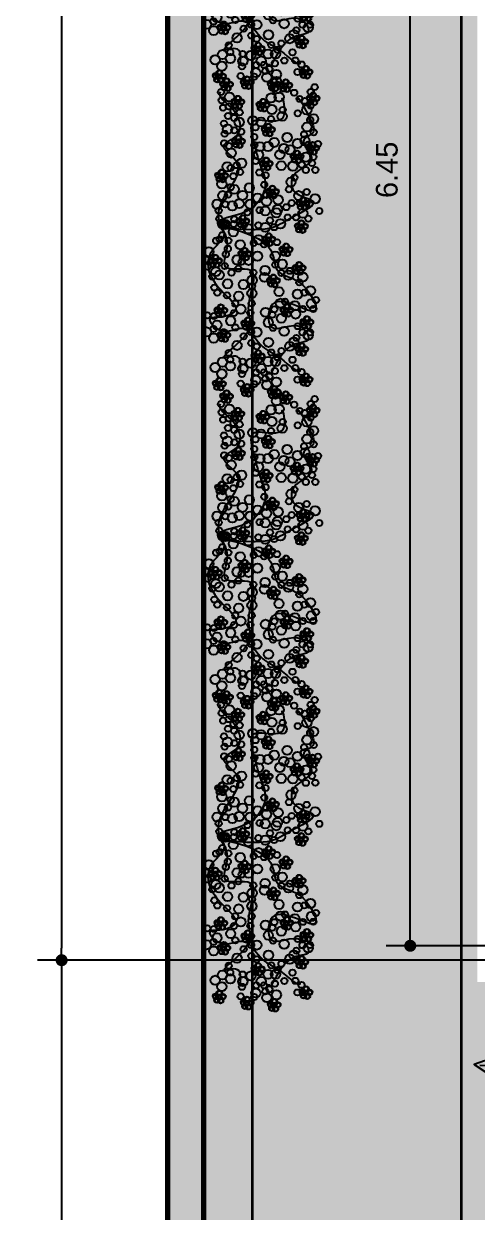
# Model space of a CAD drawing. Header units: millimetres. Extents: x 971.3 to 1010.6, y 593 to 619.8.
# Drawn here: x 971.526 to 973.41, y 598.139 to 603.08 of the extents above; entities that cross this region are included whole.
import ezdxf

# ---------------------------------------------------------------- set-up
doc = ezdxf.new("R2010")
doc.units = ezdxf.units.MM
doc.linetypes.add('ACAD_ISO10W100', pattern=[18.5, 12, -3, 0.5, -3])
for name, color, linetype, lineweight in [('csco', 7, 'Continuous', 70), ('FAROLAS', 45, 'Continuous', 9), ('www.dwgfree.com', 7, 'Continuous', 70)]:
    doc.layers.add(name, color=color, linetype=linetype, lineweight=lineweight)
doc.layers.add('plantas', color=3, linetype='Continuous')
doc.styles.get("Standard").update_dxf_attribs({"font": 'stylu.ttf'})
doc.dimstyles.new('1-75', dxfattribs={"dimtxt": 0.09, "dimasz": 0.05, "dimexe": 0.1, "dimexo": 0.1, "dimgap": 0.05, "dimtad": 1, "dimzin": 4, "dimdsep": 46, "dimtxsty": 'Standard', "dimblk": 'DOT', "dimcen": 0.09, "dimclrd": 250, "dimclre": 250, "dimclrt": 7, "dimaunit": 1, "dimazin": 0, "dimtfac": 1, "dimtix": 1, "dimtmove": 1, "dimatfit": 3, "dimfxl": 0.5, "dimtolj": 1, "dimtzin": 0, "dimarcsym": 0})

# ---------------------------------------------------------------- blocks, each defined once
blk = doc.blocks.new('2D-ALAMANDA')
at = {"layer": 'plantas', "color": 108}
for centre, radius in [((0.4332, 1.4041), 0.0217), ((-0.4346, 1.3644), 0.0217), ((-0.4005, 1.3363), 0.0217), ((-0.3046, 1.338), 0.0217), ((-0.2743, 1.3107), 0.0323), ((-0.2128, 1.3598), 0.0323), ((-0.2038, 1.3351), 0.0217), ((-0.1543, 1.3129), 0.0323), ((-0.1179, 1.3606), 0.0217), ((-0.0581, 1.3003), 0.0323), ((-0.0368, 1.3908), 0.0217), ((-0.0308, 1.3238), 0.0217), ((0.0569, 1.3071), 0.0323), ((0.0549, 1.3589), 0.0217), ((0.0983, 1.3501), 0.0217), ((0.1458, 1.3749), 0.0217), ((0.3004, 1.3154), 0.0217), ((0.3484, 1.3747), 0.0323), ((0.3816, 1.3361), 0.0217), ((0.4873, 1.3284), 0.0217), ((0.9918, 1.348), 0.0323), ((1.0573, 1.3866), 0.0217), ((1.0829, 1.3545), 0.0323), ((1.12, 1.3686), 0.0217), ((1.2835, 1.3476), 0.0217), ((1.304, 1.3345), 0.0323), ((-0.3512, 1.2605), 0.0217), ((-0.3374, 1.2943), 0.0217), ((-0.2502, 1.248), 0.0217), ((-0.1023, 1.2938), 0.0217), ((-0.038, 1.2479), 0.0323), ((0.1091, 1.2784), 0.0217), ((0.1209, 1.2172), 0.0323), ((0.147, 1.3079), 0.0217), ((0.3265, 1.2593), 0.0323), ((0.4507, 1.2903), 0.0323), ((0.4793, 1.242), 0.0217), ((0.8968, 1.2936), 0.0323), ((0.9346, 1.2694), 0.0217), ((1.006, 1.3042), 0.0217), ((1.0175, 1.2574), 0.0323), ((1.0993, 1.2397), 0.0323), ((1.1213, 1.2967), 0.0217), ((1.1568, 1.2456), 0.0323), ((1.2419, 1.2606), 0.0217), ((1.2844, 1.2949), 0.0217), ((1.3236, 1.2525), 0.0217), ((1.3537, 1.2348), 0.0323), ((1.5348, 1.2467), 0.0217), ((1.5628, 1.2904), 0.0217), ((1.6161, 1.2626), 0.0217), ((-0.3936, 1.2214), 0.0217), ((-0.228, 1.1391), 0.0323), ((-0.0799, 1.1753), 0.0323), ((-0.0027, 1.1527), 0.0323), ((0.0061, 1.196), 0.0323), ((0.1176, 1.1357), 0.0323), ((0.2012, 1.2274), 0.0217), ((0.2315, 1.2049), 0.0323), ((0.2835, 1.1905), 0.0217), ((0.3791, 1.2114), 0.0217), ((0.4085, 1.1736), 0.0217), ((0.4803, 1.1845), 0.0217), ((0.8082, 1.1496), 0.0323), ((0.8543, 1.2009), 0.0217), ((0.8843, 1.1927), 0.0323), ((1.0707, 1.1712), 0.0217), ((1.082, 1.1388), 0.0323), ((1.1874, 1.1455), 0.0323), ((1.2782, 1.1663), 0.0323), ((1.383, 1.2065), 0.0323), ((1.4166, 1.1487), 0.0217), ((1.4776, 1.2265), 0.0217), ((1.5362, 1.1701), 0.0217), ((-0.4719, 1.0963), 0.0323), ((-0.4194, 1.098), 0.0323), ((-0.3625, 1.1162), 0.0323), ((-0.3561, 1.0601), 0.0323), ((-0.2746, 1.0663), 0.0323), ((-0.2723, 1.1421), 0.0217), ((-0.2084, 1.0618), 0.0217), ((-0.0447, 1.0849), 0.0323), ((0.041, 1.1248), 0.0323), ((0.3578, 1.1161), 0.0323), ((0.4251, 1.1125), 0.0323), ((0.4492, 1.1034), 0.0323), ((0.5255, 1.1335), 0.0323), ((0.5492, 1.0899), 0.0217), ((0.6544, 1.111), 0.0217), ((0.7516, 1.0993), 0.0323), ((0.8129, 1.0995), 0.0217), ((0.8697, 1.1436), 0.0217), ((1.0006, 1.1277), 0.0323), ((1.1249, 1.0955), 0.0217), ((1.1635, 1.0819), 0.0217), ((1.2178, 1.055), 0.0323), ((1.2546, 1.0883), 0.0217), ((1.357, 1.0575), 0.0323), ((1.4275, 1.0771), 0.0217), ((1.4603, 1.1208), 0.0217), ((1.4904, 1.1079), 0.0323), ((1.4913, 1.0552), 0.0323), ((1.5566, 1.1034), 0.0217), ((1.5957, 1.0657), 0.0217), ((1.6342, 1.1152), 0.0323), ((-0.1869, 0.9912), 0.0323), ((-0.0151, 1.0423), 0.0323), ((-0.0141, 0.9848), 0.0323), ((0.0437, 0.9762), 0.0323), ((0.1673, 0.9824), 0.0217), ((0.1857, 1.0258), 0.0217), ((0.253, 1.0175), 0.0217), ((0.3247, 1.0331), 0.0217), ((0.3461, 0.9721), 0.0323), ((0.3689, 1.0348), 0.0323), ((0.4362, 1.0265), 0.0323), ((0.4311, 0.9871), 0.0217), ((0.5018, 1.0603), 0.0217), ((0.5368, 0.9795), 0.0217), ((0.5514, 1.0286), 0.0323), ((0.6386, 0.9822), 0.0323), ((0.6704, 1.0202), 0.0217), ((0.7539, 0.9747), 0.0323), ((0.8536, 1.0292), 0.0323), ((0.9017, 1.0253), 0.0323), ((1.1462, 1.0345), 0.0323), ((1.2865, 0.9748), 0.0323), ((1.5402, 1.0081), 0.0323), ((1.5676, 1.0269), 0.0217), ((1.6106, 1.0372), 0.0217), ((1.6224, 0.9713), 0.0323), ((1.6546, 1.0485), 0.0323), ((-0.1955, 0.9336), 0.0323), ((-0.1489, 0.9527), 0.0217), ((-0.0815, 0.9443), 0.0217), ((-0.024, 0.9454), 0.0217), ((0.0862, 0.9569), 0.0217), ((0.2751, 0.9133), 0.0323), ((0.3902, 0.9202), 0.0323), ((0.4471, 0.9012), 0.0217), ((0.5631, 0.909), 0.0323), ((0.6621, 0.9482), 0.0217), ((0.7838, 0.913), 0.0323), ((0.8685, 0.9471), 0.0217), ((0.9224, 0.9394), 0.0323), ((0.9646, 0.9393), 0.0217), ((1.0145, 0.9383), 0.0323), ((1.0846, 0.9367), 0.0217), ((1.1519, 0.9283), 0.0217), ((1.2861, 0.9355), 0.0217), ((1.3629, 0.9369), 0.0217), ((1.3862, 0.9757), 0.0217), ((1.5031, 0.9356), 0.0323), ((1.5685, 0.9742), 0.0217), ((1.6503, 0.9613), 0.0217), ((-0.2524, 0.8406), 0.0217), ((-0.1841, 0.8379), 0.0323), ((-0.1183, 0.8526), 0.0217), ((0.1034, 0.8575), 0.0323), ((0.1174, 0.8233), 0.0217), ((0.1649, 0.8481), 0.0217), ((0.2866, 0.8081), 0.0323), ((0.3288, 0.8664), 0.0323), ((0.3868, 0.8435), 0.0323), ((0.5842, 0.8039), 0.0323), ((0.6745, 0.8535), 0.0323), ((0.7804, 0.8314), 0.0323), ((0.7932, 0.8643), 0.0217), ((0.8416, 0.8412), 0.0217), ((0.9524, 0.8777), 0.0323), ((1.0345, 0.8456), 0.0323), ((1.0867, 0.8217), 0.0217), ((1.1254, 0.8616), 0.0323), ((1.154, 0.8133), 0.0217), ((1.2546, 0.8247), 0.0217), ((1.3159, 0.8834), 0.0217), ((1.3801, 0.8375), 0.0323), ((1.4935, 0.877), 0.0217), ((1.5425, 0.8788), 0.0323), ((1.58, 0.8738), 0.0217), ((1.6473, 0.8654), 0.0217), ((-0.3602, 0.7683), 0.0323), ((-0.2942, 0.7632), 0.0217), ((-0.2612, 0.7973), 0.0217), ((-0.2269, 0.7596), 0.0217), ((-0.2133, 0.803), 0.0217), ((-0.1737, 0.7318), 0.0217), ((-0.1347, 0.7574), 0.0323), ((-0.127, 0.8045), 0.0217), ((-0.1018, 0.7379), 0.0217), ((-0.0346, 0.7343), 0.0217), ((-0.016, 0.7682), 0.0217), ((0.0328, 0.7844), 0.0323), ((0.1292, 0.7574), 0.0323), ((0.1373, 0.7806), 0.0217), ((0.1946, 0.8008), 0.0217), ((0.2498, 0.7212), 0.0323), ((0.2717, 0.783), 0.0217), ((0.3313, 0.7275), 0.0323), ((0.3248, 0.7648), 0.0217), ((0.402, 0.7958), 0.0323), ((0.3923, 0.7468), 0.0217), ((0.4967, 0.811), 0.0217), ((0.5303, 0.8068), 0.0217), ((0.6461, 0.7706), 0.0217), ((0.7038, 0.7669), 0.0217), ((0.7424, 0.7532), 0.0217), ((0.8241, 0.7451), 0.0217), ((0.8712, 0.7938), 0.0217), ((0.9495, 0.7674), 0.0323), ((1.0301, 0.7632), 0.0217), ((1.2082, 0.7913), 0.0323), ((1.4329, 0.78), 0.0217), ((1.4807, 0.7905), 0.0217), ((1.4984, 0.7358), 0.0323), ((1.5249, 0.7922), 0.0323), ((1.58, 0.7325), 0.0323), ((-0.394, 0.7086), 0.0217), ((-0.3365, 0.7145), 0.0217), ((-0.2839, 0.725), 0.0217), ((0.3919, 0.689), 0.0323), ((0.4363, 0.6997), 0.0217), ((0.4938, 0.7055), 0.0217), ((0.5367, 0.7207), 0.0217), ((0.6086, 0.7268), 0.0217), ((0.6377, 0.7082), 0.0217), ((0.6477, 0.6844), 0.0217), ((0.7264, 0.634), 0.0323), ((0.8647, 0.6844), 0.0323), ((0.8882, 0.7088), 0.0323), ((0.8996, 0.6591), 0.0217), ((0.9761, 0.6748), 0.0217), ((1.0122, 0.6958), 0.0217), ((1.1757, 0.6748), 0.0217), ((1.2387, 0.696), 0.0323), ((1.2669, 0.6716), 0.0217), ((1.3312, 0.673), 0.0323), ((1.5358, 0.6855), 0.0323), ((0.7805, 0.6176), 0.0217), ((0.8303, 0.6259), 0.0217), ((1.1718, 0.6268), 0.0217), ((1.2875, 0.6236), 0.0323)]:
    blk.add_circle(centre, radius, dxfattribs=at)
at = {"layer": 'plantas', "color": 52}
for centre in [(-0.381, 1.3522), (-0.3794, 1.357), (-0.3594, 1.3263), (-0.3572, 1.3818), (-0.3527, 1.3797), (-0.3527, 1.3543), (-0.3514, 1.3486), (-0.3514, 1.3299), (-0.33, 1.3356), (-0.3283, 1.3385), (-0.3262, 1.3659), (-0.3246, 1.3623), (-0.034, 1.3522), (-0.0324, 1.357), (-0.0124, 1.3263), (-0.0102, 1.3818), (-0.0057, 1.3797), (-0.0057, 1.3543), (-0.0044, 1.3486), (-0.0044, 1.3299), (0.017, 1.3356), (0.0187, 1.3385), (0.0208, 1.3659), (0.0224, 1.3623), (0.3785, 1.3176), (0.3831, 1.3155), (1.1869, 1.3234), (1.1885, 1.3281), (1.2107, 1.3529), (1.2152, 1.3508), (1.2152, 1.3254), (1.2164, 1.3198), (1.2417, 1.3371), (1.2432, 1.3334), (1.4002, 1.3176), (1.4047, 1.3155), (1.5885, 1.3201), (1.5901, 1.3249), (1.6123, 1.3497), (1.6168, 1.3476), (1.6168, 1.3222), (1.6181, 1.3165), (1.6433, 1.3338), (1.6449, 1.3302), (0.027, 1.2431), (0.0286, 1.2479), (0.0508, 1.2727), (0.0554, 1.2706), (0.0554, 1.2452), (0.0566, 1.2395), (0.0819, 1.2568), (0.0834, 1.2532), (0.3547, 1.2881), (0.3563, 1.2928), (0.3764, 1.2621), (0.3831, 1.2901), (0.3843, 1.2845), (0.3843, 1.2657), (0.4058, 1.2715), (0.4074, 1.2744), (0.4096, 1.3018), (0.4111, 1.2981), (0.5154, 1.2784), (0.517, 1.2832), (0.537, 1.2525), (0.5392, 1.308), (0.5437, 1.3059), (0.5437, 1.2805), (0.545, 1.2748), (0.545, 1.2561), (0.5664, 1.2618), (0.5681, 1.2647), (0.5702, 1.2921), (0.5718, 1.2885), (0.8077, 1.2656), (0.8094, 1.2703), (0.8294, 1.2397), (0.8316, 1.2952), (0.8361, 1.293), (0.8361, 1.2677), (0.8373, 1.262), (0.8373, 1.2433), (0.8588, 1.249), (0.8604, 1.2519), (0.8626, 1.2793), (0.8641, 1.2757), (1.2085, 1.2974), (1.2164, 1.301), (1.2379, 1.3068), (1.2395, 1.3097), (1.3764, 1.2881), (1.378, 1.2928), (1.3981, 1.2621), (1.4047, 1.2901), (1.406, 1.2845), (1.406, 1.2657), (1.4275, 1.2715), (1.4291, 1.2744), (1.4313, 1.3018), (1.4328, 1.2981), (1.6101, 1.2942), (1.6181, 1.2978), (1.6395, 1.3035), (1.6411, 1.3065), (-0.471, 1.1597), (-0.4694, 1.1645), (-0.4472, 1.1893), (-0.4426, 1.1871), (-0.4426, 1.1618), (-0.4414, 1.1561), (-0.4161, 1.1734), (-0.4146, 1.1698), (0.0487, 1.2172), (0.0566, 1.2208), (0.0781, 1.2265), (0.0797, 1.2294), (0.6792, 1.1726), (0.6808, 1.1773), (0.703, 1.2021), (0.7076, 1.2), (0.7076, 1.1746), (0.7088, 1.1689), (0.7088, 1.1502), (0.7303, 1.1559), (0.7319, 1.1589), (0.7341, 1.1862), (0.7356, 1.1826), (1.1033, 1.1822), (1.1049, 1.1869), (1.125, 1.1562), (1.1271, 1.2117), (1.1317, 1.2096), (1.1317, 1.1843), (1.1329, 1.1786), (1.1329, 1.1598), (1.1544, 1.1656), (1.156, 1.1685), (1.1582, 1.1959), (1.1597, 1.1923), (-0.4493, 1.1338), (-0.4414, 1.1374), (-0.4199, 1.1431), (-0.4183, 1.146), (-0.1355, 1.0705), (-0.131, 1.0684), (0.2744, 1.0731), (0.276, 1.0778), (0.2982, 1.1026), (0.3027, 1.1005), (0.3027, 1.0752), (0.304, 1.0695), (0.3293, 1.0868), (0.3308, 1.0832), (0.6324, 1.0802), (0.6369, 1.0781), (0.7009, 1.1466), (0.8977, 1.0859), (0.8993, 1.0907), (0.9215, 1.1155), (0.926, 1.1133), (0.926, 1.088), (0.9273, 1.0823), (0.9487, 1.0693), (0.9504, 1.0722), (0.9526, 1.0996), (0.9541, 1.096), (1.6784, 1.0988), (1.68, 1.1035), (1.7001, 1.0728), (1.7022, 1.1283), (1.7068, 1.1262), (1.7068, 1.1008), (1.708, 1.0951), (1.708, 1.0764), (1.7295, 1.0821), (1.7311, 1.0851), (1.7333, 1.1124), (1.7348, 1.1088), (-0.3328, 1.0025), (-0.3312, 1.0072), (-0.309, 1.032), (-0.3045, 1.0299), (-0.3045, 1.0046), (-0.3032, 0.9989), (-0.2818, 0.9859), (-0.2801, 0.9888), (-0.278, 1.0162), (-0.2764, 1.0126), (-0.1593, 1.041), (-0.1577, 1.0457), (-0.1377, 1.015), (-0.131, 1.0431), (-0.1297, 1.0374), (-0.1297, 1.0187), (-0.1083, 1.0244), (-0.1066, 1.0273), (-0.1045, 1.0547), (-0.1029, 1.0511), (0.0784, 1.0282), (0.08, 1.0329), (0.1001, 1.0022), (0.1022, 1.0577), (0.1068, 1.0556), (0.1068, 1.0302), (0.108, 1.0246), (0.108, 1.0058), (0.1295, 1.0116), (0.1311, 1.0145), (0.1333, 1.0419), (0.1348, 1.0382), (0.2961, 1.0471), (0.304, 1.0507), (0.3255, 1.0565), (0.3271, 1.0594), (0.6085, 1.0506), (0.6102, 1.0554), (0.6302, 1.0247), (0.6369, 1.0527), (0.6381, 1.047), (0.6381, 1.0283), (0.6596, 1.034), (0.6612, 1.0369), (0.6634, 1.0643), (0.6649, 1.0607), (0.9194, 1.06), (0.9273, 1.0636), (1.4278, 0.9832), (1.4294, 0.988), (1.4516, 1.0128), (1.4562, 1.0107), (1.4562, 0.9853), (1.4827, 0.9969), (1.4842, 0.9933), (-0.3112, 0.9765), (-0.3032, 0.9801), (0.7352, 0.9133), (0.7397, 0.9112), (1.1997, 0.9094), (1.2013, 0.9142), (1.2235, 0.939), (1.228, 0.9369), (1.228, 0.9115), (1.2293, 0.9058), (1.2546, 0.9231), (1.2561, 0.9195), (1.4495, 0.9573), (1.4574, 0.9796), (1.4574, 0.9609), (1.4789, 0.9666), (1.4805, 0.9695), (1.6656, 0.9094), (1.6672, 0.9142), (1.6894, 0.939), (1.6939, 0.9369), (1.6939, 0.9115), (1.6952, 0.9058), (1.7204, 0.9231), (1.722, 0.9195), (-0.3521, 0.826), (-0.3505, 0.8308), (-0.3283, 0.8556), (-0.3238, 0.8534), (-0.3238, 0.8281), (-0.3225, 0.8224), (-0.2972, 0.8397), (-0.2957, 0.8361), (-0.0758, 0.8324), (-0.0742, 0.8372), (-0.052, 0.862), (-0.0475, 0.8599), (-0.0475, 0.8345), (-0.0462, 0.8288), (-0.0247, 0.8158), (-0.0231, 0.8187), (-0.0209, 0.8461), (-0.0194, 0.8425), (0.4832, 0.8677), (0.4849, 0.8725), (0.5049, 0.8418), (0.5071, 0.8973), (0.5116, 0.8952), (0.5116, 0.8698), (0.5128, 0.8641), (0.5128, 0.8454), (0.5343, 0.8511), (0.5359, 0.854), (0.5381, 0.8814), (0.5396, 0.8778), (0.7114, 0.8838), (0.713, 0.8885), (0.733, 0.8578), (0.7397, 0.8858), (0.7409, 0.8802), (0.7409, 0.8614), (0.7624, 0.8672), (0.764, 0.8701), (0.7662, 0.8975), (0.7677, 0.8939), (1.2214, 0.8835), (1.2293, 0.8871), (1.2508, 0.8928), (1.2524, 0.8957), (1.6872, 0.8835), (1.6952, 0.8871), (1.7166, 0.8928), (1.7183, 0.8957), (-0.4742, 0.7458), (-0.4726, 0.7505), (-0.4504, 0.7754), (-0.4458, 0.7732), (-0.4458, 0.7479), (-0.4446, 0.7422), (-0.4193, 0.7595), (-0.4178, 0.7559), (-0.3304, 0.8001), (-0.3225, 0.8037), (-0.301, 0.8094), (-0.2994, 0.8123), (-0.0541, 0.8065), (-0.0462, 0.8101), (0.189, 0.7465), (0.1935, 0.7444), (1.1336, 0.7497), (1.1381, 0.7476), (1.1646, 0.7338), (1.2832, 0.7426), (1.2848, 0.7473), (1.3071, 0.7721), (1.3116, 0.77), (1.3116, 0.7447), (1.3128, 0.739), (1.3381, 0.7563), (1.3396, 0.7527), (1.6476, 0.7433), (1.6521, 0.7411), (-0.4525, 0.7199), (-0.4446, 0.7235), (-0.4231, 0.7292), (-0.4215, 0.7321), (0.1652, 0.7169), (0.1668, 0.7217), (0.1868, 0.691), (0.1935, 0.719), (0.1948, 0.7133), (0.1948, 0.6946), (0.2162, 0.7003), (0.2179, 0.7032), (0.22, 0.7306), (0.2216, 0.727), (0.7628, 0.6784), (0.7644, 0.6832), (0.7844, 0.6525), (0.7866, 0.708), (0.7911, 0.7058), (0.7911, 0.6805), (0.7924, 0.6748), (0.7924, 0.6561), (0.8138, 0.6618), (0.8154, 0.6647), (0.8176, 0.6921), (0.8192, 0.6885), (1.1097, 0.7201), (1.1114, 0.7249), (1.1314, 0.6942), (1.1381, 0.7222), (1.1393, 0.7165), (1.1393, 0.6978), (1.1608, 0.7035), (1.1624, 0.7064), (1.1661, 0.7302), (1.3049, 0.7166), (1.3128, 0.7202), (1.3343, 0.726), (1.3359, 0.7289), (1.6238, 0.7137), (1.6254, 0.7185), (1.6455, 0.6878), (1.6521, 0.7158), (1.6534, 0.7101), (1.6534, 0.6914), (1.6748, 0.6971), (1.6765, 0.7), (1.6787, 0.7274), (1.6802, 0.7238)]:
    blk.add_circle(centre, 0.017, dxfattribs=at)
at = {"layer": 'plantas', "color": 36}
for centre, radius in [((0.5338, 0.7467), 0.0323), ((0.5321, 0.7471), 0.0219), ((0.5327, 0.7454), 0.0121)]:
    blk.add_circle(centre, radius, dxfattribs=at)
for points, start_tangent, end_tangent in [([(-0.3434, 1.2442), (-0.206, 1.3378), (-0.1151, 1.3538), (-0.0612, 1.2925), (0.0578, 1.3473), (0.1847, 1.225), (0.2951, 1.227), (0.3694, 1.3625), (0.4875, 1.2018), (0.5571, 1.064), (0.5492, 0.7093), (0.7106, 1.0668), (0.8537, 1.1173), (0.9325, 1.2673), (1.132, 1.3811), (1.0894, 1.0833), (1.2479, 1.0765), (1.2488, 1.2874), (1.3295, 1.3368), (1.3846, 1.2084), (1.56, 1.063)], (-0.993813, -0.111068), (-0.999836, -0.018093)), ([(-0.3463, 1.1387), (-0.2554, 1.1548), (-0.1955, 1.0265), (-0.1891, 0.9355), (-0.0357, 0.9431), (0.117, 0.989), (0.2507, 1.025), (0.3473, 0.9932), (0.4654, 0.8324), (0.535, 0.6947), (0.5775, 0.7338), (0.7229, 0.6549), (1.0093, 0.7368), (1.1277, 0.8252), (1.1822, 0.7303), (1.1981, 0.6444), (1.2735, 0.7176), (1.261, 0.8803), (1.3881, 1.0168), (1.4674, 1.1428), (1.5416, 1.2831)], (-0.993813, -0.111068), (-0.999836, -0.018093)), ([(1.554, 0.8616), (1.4821, 0.8603), (1.4647, 0.7594), (1.2699, 0.9188), (1.1164, 0.916), (0.8523, 0.9256), (0.8315, 0.7527), (0.6729, 0.7642), (0.5061, 0.7037), (0.2841, 0.7716), (0.1055, 0.8306), (-0.0175, 0.7326), (-0.0911, 0.8223), (-0.2918, 0.7755), (-0.3961, 0.7066)], (0.987678, -0.156498), (-0.872165, 0.489211))]:
    blk.add_spline(points, degree=3, dxfattribs=dict(at, start_tangent=start_tangent, end_tangent=end_tangent))
blk = doc.blocks.new('BOUGANVILLE_BRANCA')
h = blk.add_hatch()
h.set_pattern_fill('AR-CONC', color=254, scale=0.01, angle=1.4038, style=0)
h.set_pattern_definition([(51.4038, (-27.660337, 14.96258), (0.07185822, -0.00451616), [0.0075, -0.0825]), (356.4038, (-27.66034, 14.96258), (-0.01571372, 0.07485672), [0.006, -0.066]), (101.8552, (-27.65435, 14.962206), (0.05614456, 0.07034052), [0.00637402, -0.07011421]), (47.588, (-27.66083, 14.98258), (0.10709757, -0.01393237), [0.01125, -0.12375]), (98.0394, (-27.6519, 14.98142), (0.0910518, 0.09967232), [0.00956103, -0.1051713]), (352.588, (-27.66083, 14.98258), (0.0910517, 0.0996724), [0.009, -0.099]), (22.4038, (-27.65071, 14.97782), (0.06065914, -0.03878748), [0.0075, -0.0825]), (327.4038, (-27.65071, 14.97782), (0.02254773, 0.07308932), [0.006, -0.066]), (72.8552, (-27.64565, 14.97459), (0.0832069, 0.03430178), [0.00637402, -0.07011421]), (38.90379, (-27.660337, 14.962582), (0.000400084, 0.033309184), [0, -0.0652, 0, -0.067, 0, -0.06625]), (8.9038, (-27.660337, 14.962582), (0.025332813, 0.04007381), [0, -0.0382, 0, -0.0637, 0, -0.02525]), (328.90379, (-27.68263, 14.962036), (0.053421478, -0.000947032), [0, -0.025, 0, -0.078, 0, -0.1035]), (318.9038, (-27.692627, 14.96179), (0.05805587, 0.011436206), [0, -0.0325, 0, -0.0518, 0, -0.0735])])
edge = h.paths.add_edge_path()
edge.add_spline(control_points=[(1.1824, 0.0159), (1.1957, 0.045), (1.1897, 0.1558), (1.0389, 0.1098), (0.8296, 0.0445), (0.9511, 0.2077), (1.0664, 0.1796), (1.2072, 0.3049), (1.0361, 0.3981), (0.8789, 0.3522), (0.767, 0.1546), (0.6035, 0.2219), (0.3489, 0.219), (0.5821, 0.2599), (0.7698, 0.3239), (0.5248, 0.3841), (0.4342, 0.3867), (0.2774, 0.2843), (0.3205, 0.4351), (0.1249, 0.4317), (-0.0052, 0.4807), (-0.1197, 0.3775), (-0.3855, 0.5151), (-0.0546, 0.2557), (-0.4682, 0.2076), (-0.6025, 0.3355), (-0.7751, 0.2613), (-0.9006, 0.3023), (-1.1308, 0.1664), (-0.7861, 0.1643), (-0.9558, 0.0309), (-1.1453, 0.0742), (-1.0203, -0.0817), (-0.9157, 0.065), (-0.7795, -0.0553), (-0.7043, 0.1025), (-0.5187, 0.084), (-0.5188, -0.0448), (-0.3311, -0.0628), (-0.3101, 0.1932), (-0.2033, 0.0427), (-0.3299, -0.1034), (0.093, 0.1898), (0.2938, -0.0871), (0.3752, 0.1573), (0.4197, -0.0617), (0.5509, 0.0576), (0.6639, -0.0342), (0.7898, 0.0457), (0.8837, -0.0918), (1.0134, 0.0435), (1.1626, -0.0274), (1.1824, 0.0159)], knot_values=[0, 0, 0, 0, 0.179551, 0.446249, 0.741416, 0.919863, 1.207699, 1.427015, 1.659909, 1.982268, 2.317174, 2.720858, 2.945072, 3.286959, 3.506338, 3.740796, 4.183805, 4.311206, 4.43629, 4.730864, 5.085023, 5.189699, 5.56552, 5.840823, 6.415217, 6.666084, 6.8871, 7.330676, 7.514802, 7.882819, 8.061303, 8.367688, 8.510489, 8.799811, 9.006335, 9.235967, 9.562617, 9.640487, 9.887578, 10.216382, 10.410984, 10.48191, 11.144041, 11.549317, 11.732105, 11.959926, 12.13561, 12.427341, 12.630552, 12.80141, 13.139774, 13.407357, 13.407357, 13.407357, 13.407357], degree=3, periodic=0)
at = {"layer": 'plantas', "color": 96}
blk.add_lwpolyline([(1.1198, 0.2178), (1.1296, 0.2056), (1.1559, 0.1998), (1.182, 0.211), (1.1526, 0.2345), (1.1268, 0.2272), (1.1198, 0.2178), (1.1016, 0.214), (1.1371, 0.2165), (1.1679, 0.2138)], dxfattribs=at)
blk = doc.blocks.new('_Dot')
at = {"color": 0, "linetype": 'ByBlock', "lineweight": -2}
blk.add_line((-0.5, 0), (-1, 0), dxfattribs=at)
at = {"color": 0, "linetype": 'ByBlock', "const_width": 0.5}
blk.add_lwpolyline([(-0.25, 0, 1), (0.25, 0, 1)], format="xyb", close=True, dxfattribs=at)
blk = doc.blocks.new('*D47')
at = {"layer": 'Defpoints', "color": 0, "lineweight": 35, "transparency": 16777216}
for p in [(973.1316, 605.6979), (973.5599, 605.6979), (973.5599, 599.247)]:
    blk.add_point(p, dxfattribs=at)
at = {"layer": 'www.dwgfree.com', "color": 250, "linetype": 'ACAD_ISO10W100', "lineweight": -2, "transparency": 16777216}
for p, q in [((973.4599, 605.6979), (973.0316, 605.6979)), ((973.4599, 599.247), (973.0316, 599.247))]:
    blk.add_line(p, q, dxfattribs=at)
at = {"layer": 'www.dwgfree.com', "color": 250, "lineweight": -2, "transparency": 16777216}
blk.add_line((973.1316, 599.297), (973.1316, 605.6479), dxfattribs=at)
at = {"layer": 'www.dwgfree.com', "color": 250, "lineweight": -2, "transparency": 16777216, "xscale": 0.05, "yscale": 0.05, "zscale": 0.05}
for p, rotation in [((973.1316, 605.6979), 90), ((973.1316, 599.247), 270)]:
    blk.add_blockref('_Dot', p, dxfattribs=dict(at, rotation=rotation))
at = {"layer": 'www.dwgfree.com', "color": 7, "lineweight": 35, "transparency": 16777216, "insert": (973.0346, 602.4725), "char_height": 0.09, "attachment_point": 5, "rotation": 90}
blk.add_mtext('\\A1;6.45 ', dxfattribs=at)
blk = doc.blocks.new('*D71')
at = {"layer": 'Defpoints', "color": 0, "lineweight": 35, "transparency": 16777216}
for p in [(973.4099, 610.347), (971.6835, 599.187), (973.5599, 599.187)]:
    blk.add_point(p, dxfattribs=at)
at = {"layer": 'www.dwgfree.com', "color": 250, "linetype": 'ACAD_ISO10W100', "lineweight": -2, "transparency": 16777216}
for p, q in [((973.3099, 610.347), (971.5835, 610.347)), ((973.4599, 599.187), (971.5835, 599.187))]:
    blk.add_line(p, q, dxfattribs=at)
at = {"layer": 'www.dwgfree.com', "color": 250, "lineweight": -2, "transparency": 16777216}
blk.add_line((971.6835, 610.297), (971.6835, 599.237), dxfattribs=at)
at = {"layer": 'www.dwgfree.com', "color": 250, "lineweight": -2, "transparency": 16777216, "xscale": 0.05, "yscale": 0.05, "zscale": 0.05}
for p, rotation in [((971.6835, 610.347), 90), ((971.6835, 599.187), 270)]:
    blk.add_blockref('_Dot', p, dxfattribs=dict(at, rotation=rotation))
at = {"layer": 'www.dwgfree.com', "color": 7, "lineweight": 35, "transparency": 16777216, "insert": (971.5869, 604.767), "char_height": 0.09, "attachment_point": 5, "rotation": 90}
blk.add_mtext('\\A1;11.16 ', dxfattribs=at)
blk = doc.blocks.new('*D72')
at = {"layer": 'Defpoints', "color": 0, "lineweight": 35, "transparency": 16777216}
for p in [(973.5599, 599.187), (971.6835, 593.92), (972.1232, 593.92)]:
    blk.add_point(p, dxfattribs=at)
at = {"layer": 'www.dwgfree.com', "color": 250, "linetype": 'ACAD_ISO10W100', "lineweight": -2, "transparency": 16777216}
for p, q in [((973.4599, 599.187), (971.5835, 599.187)), ((972.0232, 593.92), (971.5835, 593.92))]:
    blk.add_line(p, q, dxfattribs=at)
at = {"layer": 'www.dwgfree.com', "color": 250, "lineweight": -2, "transparency": 16777216}
blk.add_line((971.6835, 599.137), (971.6835, 593.97), dxfattribs=at)
at = {"layer": 'www.dwgfree.com', "color": 250, "lineweight": -2, "transparency": 16777216, "xscale": 0.05, "yscale": 0.05, "zscale": 0.05}
for p, rotation in [((971.6835, 599.187), 90), ((971.6835, 593.92), 270)]:
    blk.add_blockref('_Dot', p, dxfattribs=dict(at, rotation=rotation))
at = {"layer": 'www.dwgfree.com', "color": 7, "lineweight": 35, "transparency": 16777216, "insert": (971.5853, 596.5535), "char_height": 0.09, "attachment_point": 5, "rotation": 90}
blk.add_mtext('\\A1;5.27 ', dxfattribs=at)

msp = doc.modelspace()

# ---------------------------------------------------------------- hatches: boundary and pattern name
at = {"layer": 'FAROLAS', "lineweight": 35}
h = msp.add_hatch(dxfattribs=at)
h.set_pattern_fill('AR-SAND', color=104, scale=0.004, angle=180, style=0)
h.set_pattern_definition([(217.5, (972.27319, 593.91996), (0.0064001, -0.1957653), [0, -0.154432, 0, -0.17272, 0, -0.1651]), (187.5, (972.2732, 593.91996), (-0.1798093, -0.28673), [0, -0.083312, 0, -0.139192, 0, -0.05334]), (147.5, (972.39816, 593.91996), (-0.316397, -0.0005749), [0, -0.0508, 0, -0.18288, 0, -0.23876]), (137.5, (972.39816, 593.91996), (-0.3054226, -0.0891717), [0, -0.0254, 0, -0.119888, 0, -0.13716])])
h.paths.add_polyline_path([(978.3835, 614.166), (976.3137, 614.166), (976.3764, 611.7875), (972.2732, 611.7875), (972.2732, 593.92), (977.1382, 593.92), (977.1382, 599.097), (973.4099, 599.097), (973.41, 610.3471), (976.639, 610.347), (976.639, 611.857), (978.3835, 611.857)])
h.paths.add_polyline_path([(973.3426, 594.0355), (972.4764, 594.0355), (972.4764, 599.0712), (973.3426, 599.0712)], flags=16)
h.paths.add_polyline_path([(973.3426, 599.081), (972.4764, 599.081), (972.4764, 611.7875), (973.3426, 611.7875)], flags=16)
at = {"layer": 'www.dwgfree.com', "lineweight": 35, "true_color": 0xfbd593}
h = msp.add_hatch(dxfattribs=at)
h.set_pattern_fill('AR-SAND', color=41, scale=0.002, angle=180, style=0)
h.set_pattern_definition([(217.5, (972.4764, 594.03545), (0.00320006, -0.09788265), [0, -0.077216, 0, -0.08636, 0, -0.08255]), (187.5, (972.4764, 594.03545), (-0.0899047, -0.143365), [0, -0.041656, 0, -0.069596, 0, -0.02667]), (147.5, (972.53889, 594.03545), (-0.15819847, -0.00028744), [0, -0.0254, 0, -0.09144, 0, -0.11938]), (137.5, (972.53889, 594.03545), (-0.1527113, -0.0445859), [0, -0.0127, 0, -0.059944, 0, -0.06858])])
h.paths.add_polyline_path([(973.3426, 594.0355), (972.4764, 594.0355), (972.4764, 611.7875), (973.3426, 611.7875)])
at = {"layer": 'www.dwgfree.com', "lineweight": 35}
msp.add_hatch(color=256, dxfattribs=at).paths.add_polyline_path([(972.2732, 603.8197), (972.1232, 603.8326), (972.1232, 593.92), (972.2732, 593.92)])

# ---------------------------------------------------------------- linework, layer by layer
at = {"layer": 'csco'}
for p, q in [((972.1232, 618.92), (972.1232, 593.92)), ((972.2732, 618.77), (972.2732, 593.92))]:
    msp.add_line(p, q, dxfattribs=at)
at = {"layer": 'www.dwgfree.com', "color": 41, "lineweight": 35, "true_color": 0xfbd593}
msp.add_lwpolyline([(973.3426, 594.0355), (972.4764, 594.0355), (972.4764, 611.7875), (973.3426, 611.7875)], close=True, dxfattribs=at)

# ---------------------------------------------------------------- block references
at = {"layer": 'plantas', "lineweight": 0}
for name, p, xscale, yscale, zscale, rotation in [('2D-ALAMANDA', (971.9227, 603.8444), 0.5932645316487479, 0.5932645316487479, 0.5932645316487479, 269.4857836887906), ('2D-ALAMANDA', (971.9227, 602.5659), 0.5932645316487479, 0.5932645316487479, 0.5932645316487479, 269.4857836887906), ('2D-ALAMANDA', (971.9227, 601.269), 0.5932645316487479, 0.5932645316487479, 0.5932645316487479, 269.4857836887906), ('2D-ALAMANDA', (971.9227, 600.0184), 0.5932645316487479, 0.5932645316487479, 0.5932645316487479, 269.4857836887906), ('BOUGANVILLE_BRANCA', (975.3585, 599.0395), 1.658865016142669, 1.392221202411333, 1.658865016142669, 179.7614894588972)]:
    msp.add_blockref(name, p, dxfattribs=dict(at, xscale=xscale, yscale=yscale, zscale=zscale, rotation=rotation))

# ---------------------------------------------------------------- dimensions: what is measured, and where the dimension line sits
at = {"layer": 'www.dwgfree.com', "lineweight": 35}
for base, p1, p2, picture, middle in [((971.6835, 599.187), (973.4099, 610.347), (973.5599, 599.187), '*D71', (971.5869, 604.767)), ((973.1316, 605.6979), (973.5599, 599.247), (973.5599, 605.6979), '*D47', (973.0346, 602.4725)), ((971.6835, 593.92), (973.5599, 599.187), (972.1232, 593.92), '*D72', (971.5853, 596.5535))]:
    dim = msp.add_linear_dim(base=base, p1=p1, p2=p2, angle=90, dimstyle='1-75', override={"dimpost": ' ', "dimfxl": 0.05}, dxfattribs=at)
    dim.commit()
    dim.dimension.update_dxf_attribs({"geometry": picture, "text_midpoint": middle})

doc.saveas('drawing.dxf')
